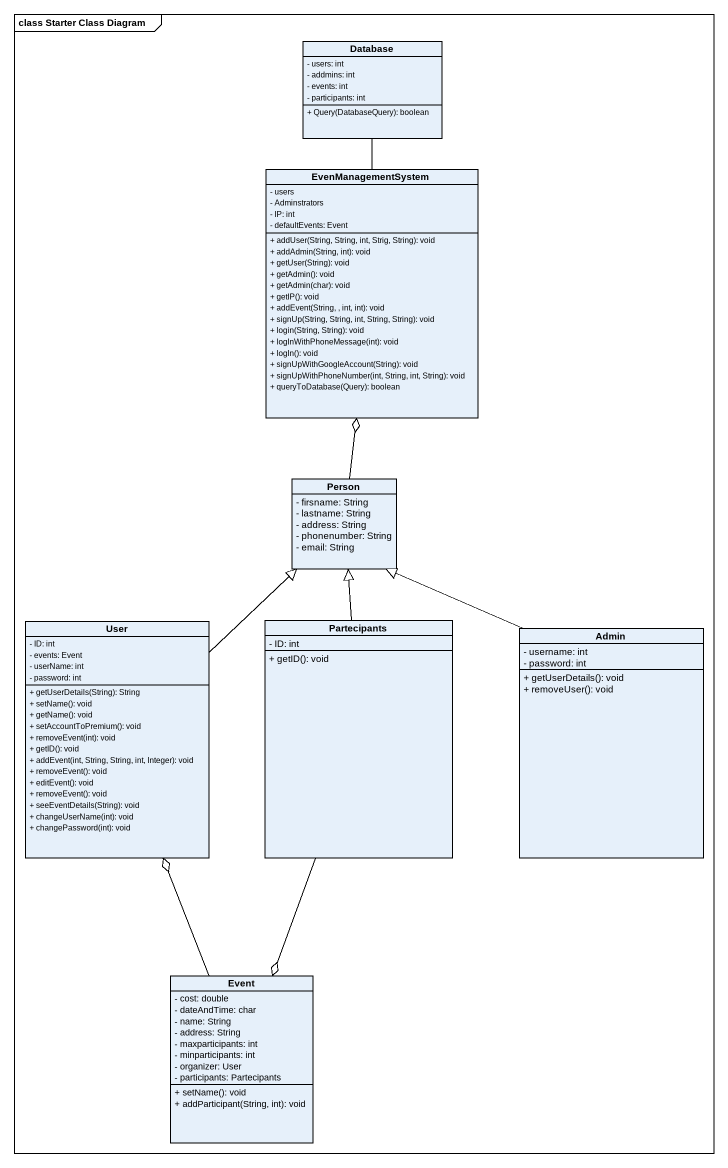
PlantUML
@startuml
mainframe class Starter Class Diagram
hide circle
hide empty members
skinparam classAttributeIconSize 0
class "Database" as Database_ {
  - users: int
  - addmins: int
  - events: int
  - participants: int
  + Query(DatabaseQuery): boolean
}
class EvenManagementSystem {
  - users
  - Adminstrators
  - IP: int
  - defaultEvents: Event
  + addUser(String, String, int, Strig, String): void
  + addAdmin(String, int): void
  + getUser(String): void
  + getAdmin(): void
  + getAdmin(char): void
  + getIP(): void
  + addEvent(String, , int, int): void
  + signUp(String, String, int, String, String): void
  + login(String, String): void
  + logInWithPhoneMessage(int): void
  + logIn(): void
  + signUpWithGoogleAccount(String): void
  + signUpWithPhoneNumber(int, String, int, String): void
  + queryToDatabase(Query): boolean
}
class "Person" as Person_ {
  - firsname: String
  - lastname: String
  - address: String
  - phonenumber: String
  - email: String
}
class User {
  - ID: int
  - events: Event
  - userName: int
  - password: int
  + getUserDetails(String): String
  + setName(): void
  + getName(): void
  + setAccountToPremium(): void
  + removeEvent(int): void
  + getID(): void
  + addEvent(int, String, String, int, Integer): void
  + removeEvent(): void
  + editEvent(): void
  + removeEvent(): void
  + seeEventDetails(String): void
  + changeUserName(int): void
  + changePassword(int): void
}
class Partecipants {
  - ID: int
  + getID(): void
}
class Admin {
  - username: int
  - password: int
  + getUserDetails(): void
  + removeUser(): void
}
class Event {
  - cost: double
  - dateAndTime: char
  - name: String
  - address: String
  - maxparticipants: int
  - minparticipants: int
  - organizer: User
  - participants: Partecipants
  + setName(): void
  + addParticipant(String, int): void
}
EvenManagementSystem -up- Database_
Person_ -up-o EvenManagementSystem
User -up-|> Person_
Partecipants -up-|> Person_
Partecipants --o Event
Admin -up-|> Person_
Event -up-o User
@enduml
